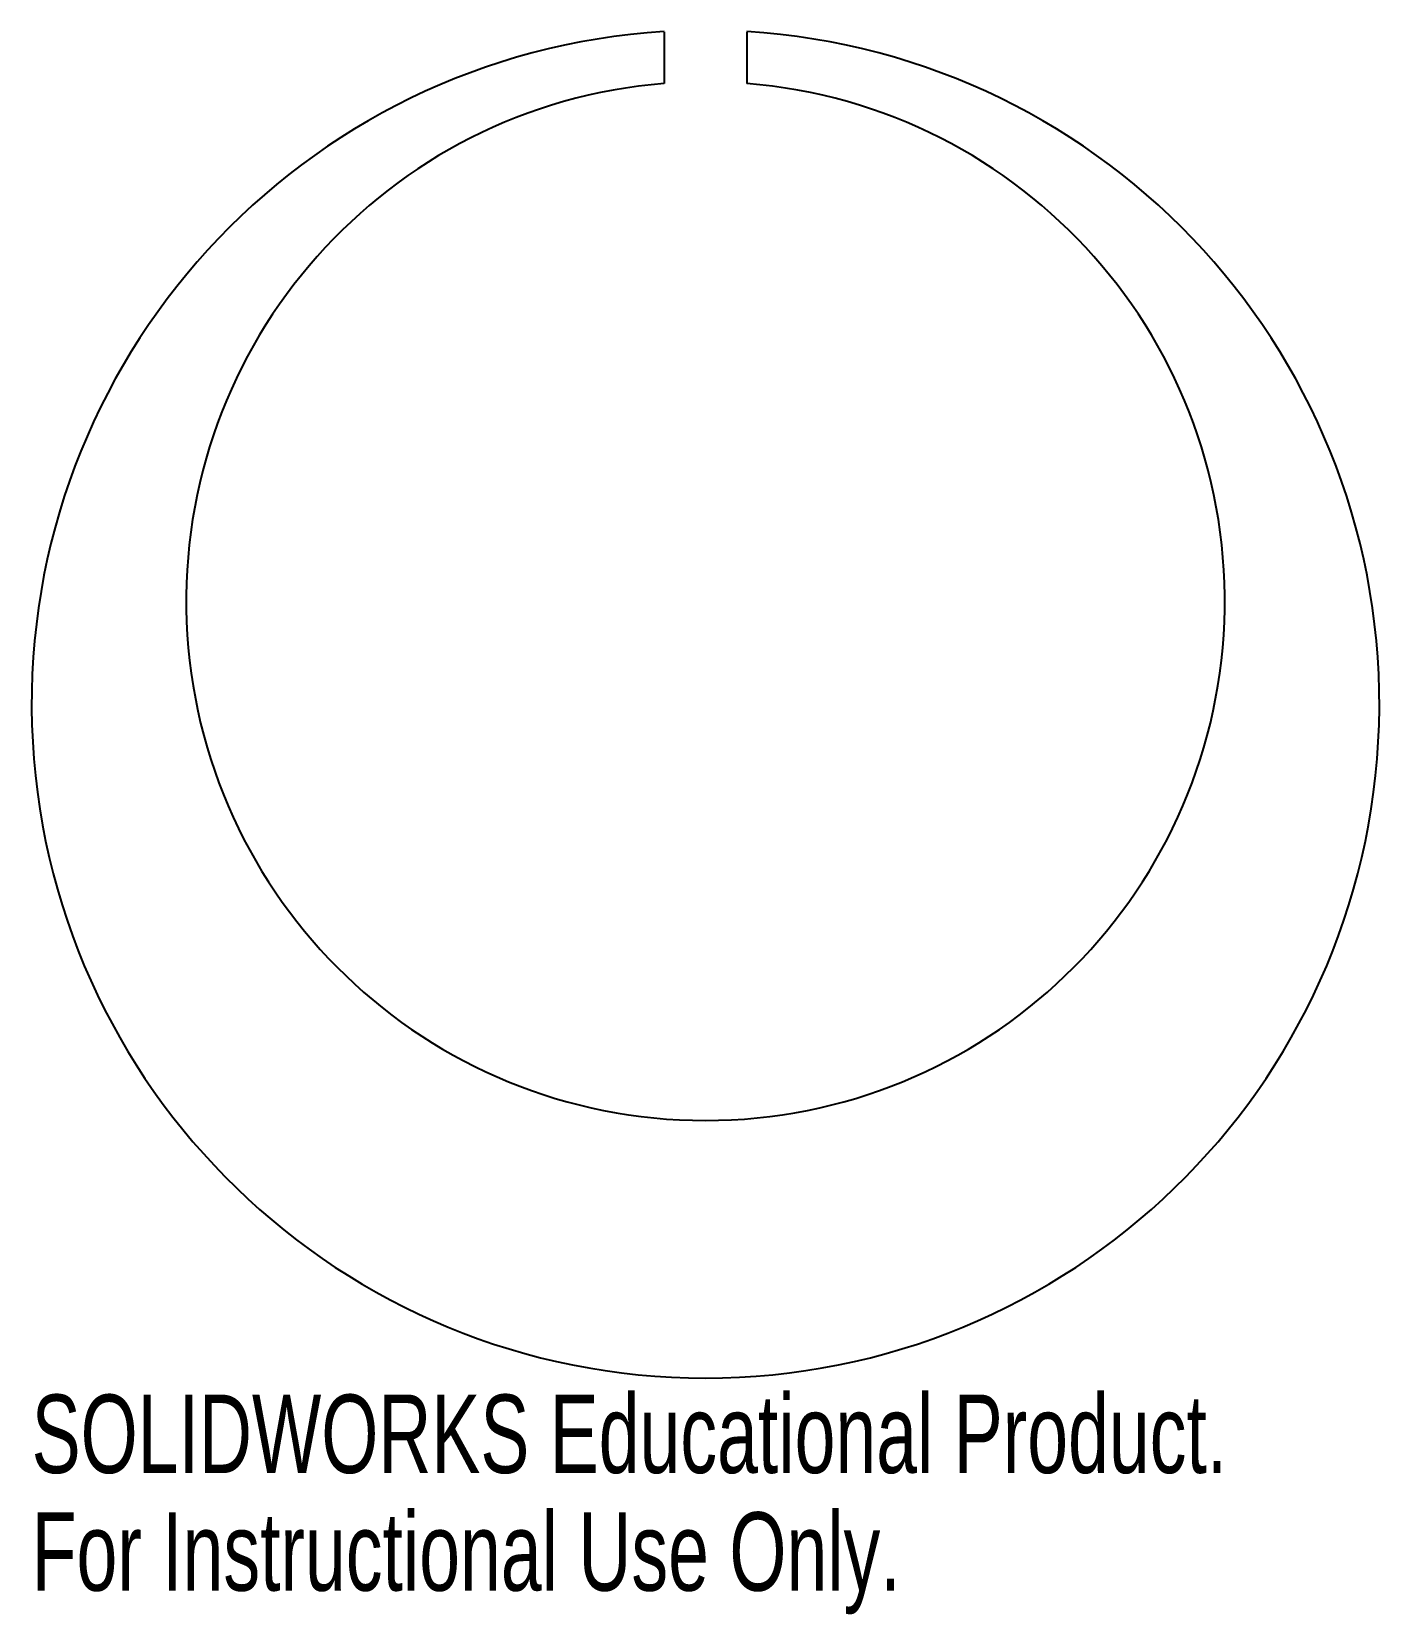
# Model space of a CAD drawing. Header units: inches. Extents: x -1.64 to 1.64, y -2.21 to 1.63.
import ezdxf

# ---------------------------------------------------------------- set-up
doc = ezdxf.new("R2010")
doc.units = ezdxf.units.IN
doc.header["$MEASUREMENT"] = 0
doc.styles.add('SLDTEXTSTYLE0', font='TXT', dxfattribs={"width": 0.7})

msp = doc.modelspace()

# ---------------------------------------------------------------- linework, layer by layer
at = {"color": 7, "linetype": 'Continuous', "lineweight": 25}
for p, q in [((-0.1, 1.6319), (-0.1, 1.506)), ((0.1, 1.6319), (0.1, 1.506))]:
    msp.add_line(p, q, dxfattribs=at)
for centre, radius, start, end in [((0, 0), 1.635, 93.5065, 86.4935), ((0, 0.25), 1.26, 94.5521, 85.4479)]:
    msp.add_arc(centre, radius, start, end, dxfattribs=at)

# ---------------------------------------------------------------- texts
at = {"color": 7, "linetype": 'Continuous', "char_height": 0.1903, "attachment_point": 1, "style": 'SLDTEXTSTYLE0'}
for s, insert in [('SOLIDWORKS Educational Product.', (-1.635, -1.6751)), ('For Instructional Use Only.', (-1.635, -1.9606))]:
    msp.add_mtext(s, dxfattribs=dict(at, insert=insert))

doc.saveas('drawing.dxf')
